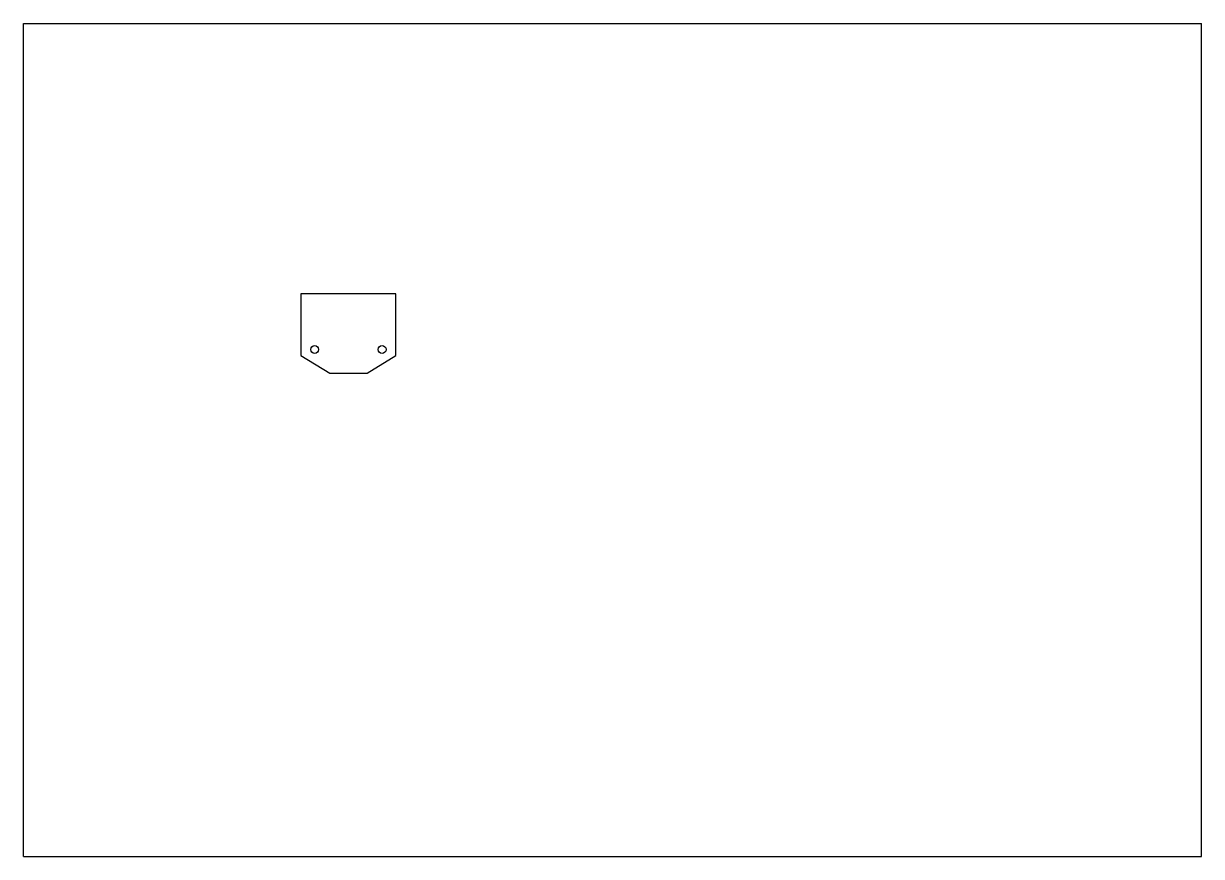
# Model space of a CAD drawing. Header units: millimetres. Extents: x 0 to 297, y 0 to 210.
import ezdxf

# ---------------------------------------------------------------- set-up
doc = ezdxf.new("R2010")
doc.units = ezdxf.units.MM
doc.header["$LTSCALE"] = 16.335
doc.layers.get('0').update_dxf_attribs({"linetype": 'CONTINUOUS'})

msp = doc.modelspace()

# ---------------------------------------------------------------- linework, layer by layer
at = {"color": 7, "linetype": 'CONTINUOUS'}
for p, q in [((0, 0), (0, 210)), ((0, 210), (297, 210)), ((297, 0), (297, 210)), ((69.9, 141.82), (69.9, 126.32)), ((93.9, 141.82), (69.9, 141.82)), ((93.9, 126.32), (93.9, 141.82)), ((69.9, 126.32), (77.2, 121.82)), ((86.6, 121.82), (93.9, 126.32)), ((77.2, 121.82), (86.6, 121.82)), ((0, 0), (297, 0))]:
    msp.add_line(p, q, dxfattribs=at)
for centre in [(73.4, 127.82), (90.4, 127.82)]:
    msp.add_circle(centre, 1, dxfattribs=at)

doc.saveas('drawing.dxf')
